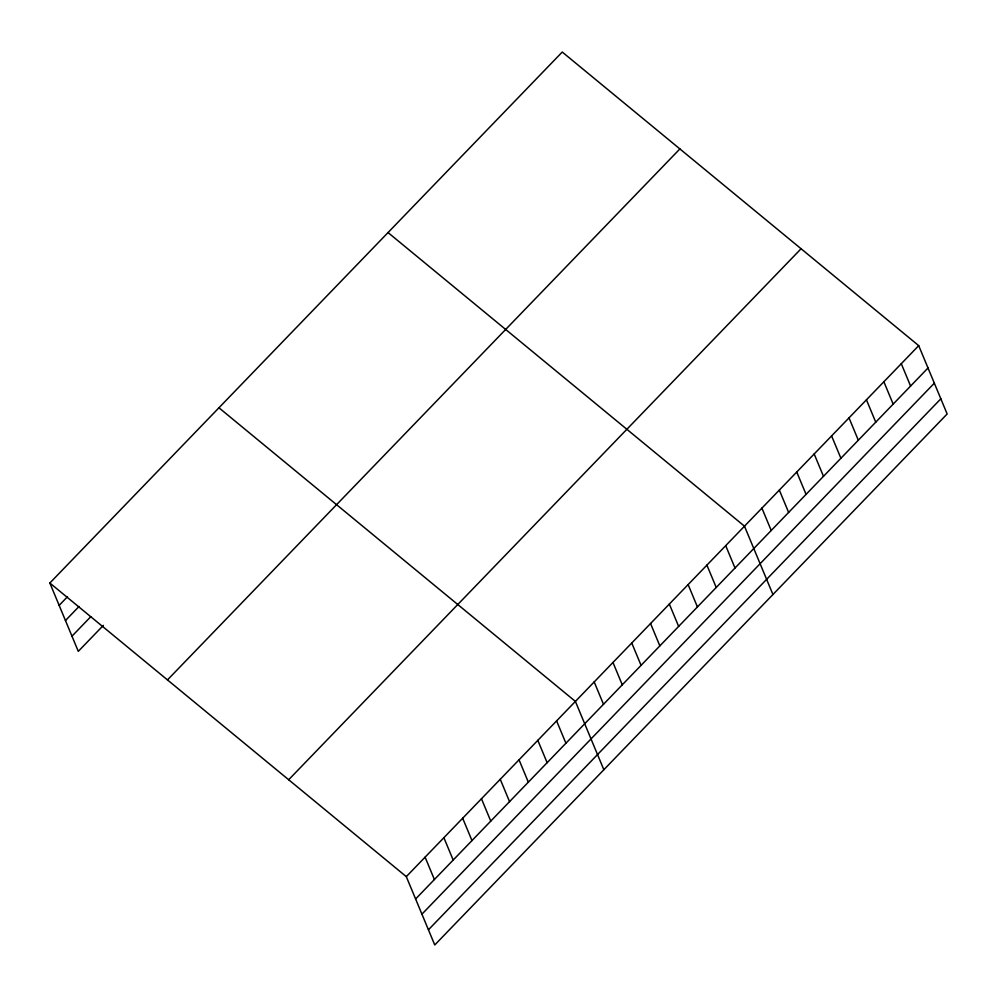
<?xml version="1.0" encoding="UTF-8"?>
<svg xmlns="http://www.w3.org/2000/svg" width="997" height="997" viewBox="0 0 997 997"><rect width="100%" height="100%" fill="white"/><g stroke="black" fill="none" stroke-linecap="round" stroke-linejoin="round"><path stroke-width="1.5" d="M49.85 583.021L562.246 52.031L918.711 345.647L947.15 413.979L434.754 944.969L406.302 876.637L49.85 583.021L78.289 651.353L103.352 625.393M59.159 605.366L67.509 596.717M65.466 620.545L79.037 606.475M71.983 636.173L90.764 616.707M167.484 679.904L679.879 148.927M288.681 779.741L801.077 248.752M406.302 876.637L918.711 345.647M415.612 898.982L928.008 368.005M421.93 914.162L934.326 383.172M428.436 929.79L940.832 398.812M388.032 232.563L744.485 526.179L772.937 594.524M218.941 407.785L575.394 701.414L603.846 769.746M901.288 363.706L910.585 386.051M883.865 381.751L893.162 404.109M866.443 399.809L875.74 422.167M849.02 417.868L858.317 440.213M831.598 435.913L840.907 458.271M814.175 453.971L823.485 476.317M796.753 472.03L806.062 494.375M779.33 490.075L788.639 512.433M761.907 508.134L771.217 530.479M725.704 545.658L735.001 568.003M706.91 565.125L716.22 587.47M688.129 584.591L697.426 606.949M669.336 604.057L678.645 626.415M650.555 623.536L659.852 645.882M631.762 643.003L641.071 665.348M612.981 662.469L622.278 684.827M594.187 681.936L603.497 704.293M556.613 720.881L565.91 743.226M537.819 740.347L547.129 762.705M519.038 759.814L528.335 782.171M500.245 779.28L509.554 801.638M481.464 798.759L490.761 821.104M462.67 818.225L471.98 840.583M443.889 837.692L453.186 860.05M425.096 857.158L434.405 879.516"/></g></svg>
